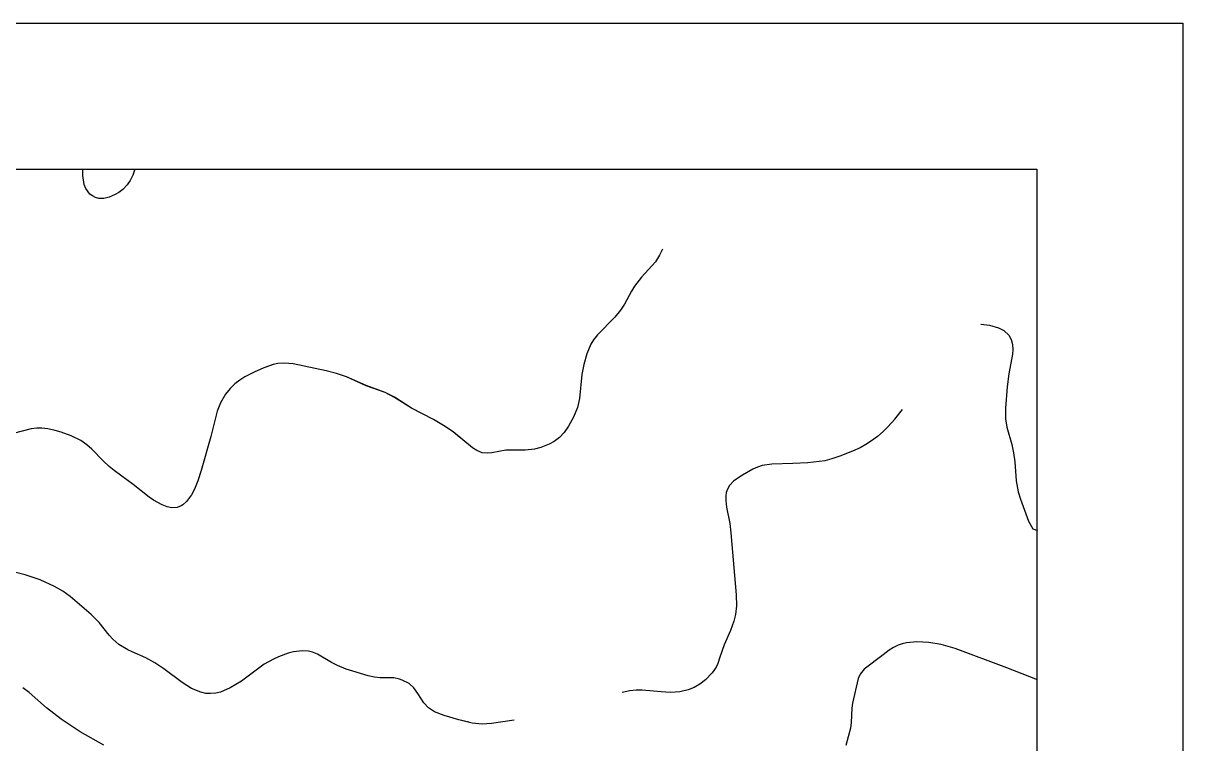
# Model space of a CAD drawing. Header units: millimetres. Extents: x 0 to 42050, y 0 to 29700.
# Drawn here: x 38077 to 42050, y 27233 to 29700 of the extents above; entities that cross this region are included whole.
import ezdxf
from ezdxf.enums import TextEntityAlignment as Align

# ---------------------------------------------------------------- set-up
doc = ezdxf.new("R2010")
doc.units = ezdxf.units.MM
doc.header["$LTSCALE"] = 50
doc.layers.add('CHAVE', color=8, linetype='Continuous', transparency=0.4)
for name, color, linetype in [('FRL5', 5, 'Continuous'), ('FRL6', 8, 'Continuous'), ('FRL7', 7, 'Continuous'), ('FRR120', 5, 'Continuous'), ('FRR140', 5, 'Continuous'), ('FRR175', 1, 'Continuous'), ('FRR80', 3, 'Continuous')]:
    doc.layers.add(name, color=color, linetype=linetype)
doc.styles.add('R120', font='simplex.shx', dxfattribs={"height": 30})
doc.styles.add('R140', font='simplex.shx', dxfattribs={"height": 35})
doc.styles.add('R80', font='simplex.shx', dxfattribs={"height": 20})

# ---------------------------------------------------------------- blocks, each defined once
blk = doc.blocks.new('A1')
at = {"layer": 'FRL6', "linetype": 'Continuous'}
for p, q in [((25, 584), (831, 584)), ((831, 584), (831, 10))]:
    blk.add_line(p, q, dxfattribs=at)
at = {"layer": 'FRL7', "linetype": 'Continuous'}
for p, q in [((0, 594), (841, 594)), ((841, 594), (841, 0))]:
    blk.add_line(p, q, dxfattribs=at)
at = {"layer": 'FRR120', "style": 'R120'}
for tag, p in [('FASE_DO_PROJETO', (659, 46.294)), ('ÁREA_E/OU_SUBÁREA', (659, 40.794)), ('TÍTULO_DO_DESENHO', (659, 35.294)), ('SUBTÍTULO_1_DO_DESENHO', (659, 29.794)), ('SUBTÍTULO_2_DO_DESENHO', (659, 24.294))]:
    blk.add_attdef(tag, p, '', height=3, dxfattribs=at)
at = {"layer": 'FRR140', "style": 'R140', "width": 0.91}
for tag, p in [('NÚMERO_DA_CONTRATADA', (687.723, 12.595)), ('NUMERO_VALE', (752.889, 12.595))]:
    blk.add_attdef(tag, p, '', height=3.5, dxfattribs=at)
for tag, p in [('REVISÃO', (823.5, 14.679)), ('ESCALA', (671, 14.345))]:
    blk.add_attdef(tag, text='', height=3.5, dxfattribs=at).set_placement(p, align=Align.MIDDLE)
at = {"layer": 'FRR175', "style": 'R120'}
for tag, p in [('CLASSIFICAÇÃO', (811.833, 67.733)), ('PROJETO', (716.31, 53.588)), ('N_PROJ_SE', (793.5, 53.588)), ('N_CONTRATO', (796.971, 47.297))]:
    blk.add_attdef(tag, text='', height=3, dxfattribs=at).set_placement(p, align=Align.MIDDLE_CENTER)
at = {"layer": 'FRR80', "style": 'R80'}
for tag, p in [('8A_REV', (476, 77.068)), ('EMIS.', (486, 77.068)), ('PROJ.', (585, 77.068)), ('DES.', (597, 77.068)), ('VER.', (609, 77.068)), ('APR.', (621, 77.068)), ('AUT.', (633.013, 77.068)), ('7A_REV', (476, 71.368)), ('EMIS.', (486, 71.368)), ('PROJ.', (585, 71.368)), ('DES.', (597, 71.368)), ('VER.', (609, 71.368)), ('APR.', (621, 71.368)), ('AUT.', (633.013, 71.368)), ('6A_REV', (476, 65.668)), ('EMIS.', (486, 65.668)), ('PROJ.', (585, 65.668)), ('DES.', (597, 65.668)), ('VER.', (609, 65.668)), ('APR.', (621, 65.668)), ('AUT.', (633.013, 65.668)), ('5A_REV', (476, 59.968)), ('EMIS.', (486, 59.968)), ('PROJ.', (585, 59.968)), ('DES.', (597, 59.968)), ('VER.', (609, 59.968)), ('APR.', (621, 59.968)), ('AUT.', (633.013, 59.968)), ('4A_REV', (476, 54.268)), ('EMIS.', (486, 54.268)), ('PROJ.', (585, 54.268)), ('DES.', (597, 54.268)), ('VER.', (609, 54.268)), ('APR.', (621, 54.268)), ('AUT.', (633.013, 54.268)), ('3A_REV', (476, 48.568)), ('EMIS.', (486, 48.568)), ('PROJ.', (585, 48.568)), ('DES.', (597, 48.568)), ('VER.', (609, 48.568)), ('APR.', (621, 48.568)), ('AUT.', (633.013, 48.568)), ('2A_REV', (476, 42.868)), ('EMIS.', (486, 42.868)), ('PROJ.', (585, 42.868)), ('DES.', (597, 42.868)), ('VER.', (609, 42.868)), ('APR.', (621, 42.868)), ('AUT.', (633.013, 42.868)), ('1a_REV', (476, 37.168)), ('EMIS.', (486, 37.168)), ('PROJ.', (585, 37.168)), ('DES.', (597, 37.168)), ('VER.', (609, 37.168)), ('APR.', (621, 37.168)), ('AUT.', (633.013, 37.168))]:
    blk.add_attdef(tag, text='', height=2, dxfattribs=at).set_placement(p, align=Align.MIDDLE)
for p in [(492.606, 76.082), (492.606, 70.382), (492.606, 64.682), (492.606, 58.982), (492.606, 53.282), (492.606, 47.582), (492.606, 41.882), (492.606, 36.182)]:
    blk.add_attdef('DESCRIÇÃO_DA_REVISÃO', p, '', height=2, dxfattribs=at)
at = {"layer": 'FRR80', "style": 'R80', "width": 0.85}
for p in [(648, 77.068), (648, 71.368), (648, 65.668), (648, 59.968), (648, 54.268), (648, 48.568), (648, 42.868), (648, 37.168)]:
    blk.add_attdef('DATA', text='', height=2, dxfattribs=at).set_placement(p, align=Align.MIDDLE)
blk = doc.blocks.new('A$C348914f2')
at = {"layer": 'CHAVE', "flags": 128}
for points in [[(-3089.6, 0), (-3097, -20.7), (-3106.3, -39), (-3116.1, -53.1), (-3131.5, -69.1), (-3144.6, -79.3), (-3157.1, -86.9), (-3177.8, -95.9), (-3196.2, -99.9), (-3213.1, -99.6), (-3224.7, -96.5), (-3235.1, -91.5), (-3244.6, -85), (-3258.2, -65.4), (-3263.3, -52), (-3268, -20.9), (-3268.4, 0)], [(-1282.8, -273.7), (-1292.2, -294.6), (-1306.9, -316.8), (-1354.5, -369.2), (-1378.6, -400.5), (-1389.2, -417.4), (-1412.7, -462.4), (-1426.1, -482.7), (-1445.9, -506.2), (-1504.9, -566.4), (-1518.6, -584.5), (-1527.5, -599.3), (-1541.9, -631.5), (-1552.4, -668.1), (-1558.6, -703), (-1566.6, -784.5), (-1573.5, -815.8), (-1587, -849), (-1604.1, -879.5), (-1619.4, -901.5), (-1635.7, -918.6), (-1653.3, -931.7), (-1671.1, -941.2), (-1699.5, -952.5), (-1720.9, -958.3), (-1752.7, -962.2), (-1800.8, -961.3), (-1818.9, -962.1), (-1867.7, -970.9), (-1881.8, -972.3), (-1900.7, -970.3), (-1918.5, -963.3), (-1933.8, -953.2), (-1999.7, -899.4), (-2032.3, -877.1), (-2067.3, -856.8), (-2142.1, -817.7), (-2201.1, -780.7), (-2233.1, -764.2), (-2297.1, -740.8), (-2365.2, -711), (-2399.8, -698.8), (-2435.1, -690.1), (-2547.7, -666.2), (-2577.1, -663.6), (-2599.7, -664.9), (-2616.3, -668.3), (-2647.9, -679.3), (-2681.5, -694.2), (-2713.2, -710.8), (-2731, -722.2), (-2747.3, -734.8), (-2763.3, -750.1), (-2779.2, -769.6), (-2796.8, -799.2), (-2807.6, -827.6), (-2829.8, -915.3), (-2863.1, -1031.2), (-2874.5, -1066.7), (-2886.1, -1094.8), (-2896.1, -1114.2), (-2906.3, -1128.8), (-2913.1, -1137.3), (-2925.6, -1148.3), (-2931.9, -1152.4), (-2945.4, -1157.7), (-2963.5, -1158.7), (-2979.3, -1155.4), (-2996.9, -1149), (-3026, -1133.4), (-3041.1, -1123.1), (-3095.8, -1078.9), (-3161.3, -1031.1), (-3177.9, -1017.5), (-3198.2, -998.6), (-3237.2, -958.2), (-3254.2, -943.1), (-3275.5, -928.3), (-3307.9, -912.4), (-3342.8, -899.7), (-3362.8, -894), (-3388, -888.8), (-3409.2, -886.6), (-3425.7, -886.8), (-3445.3, -889.1), (-3506.7, -904.5)], [(-191.6, -530.5), (-190.8, -530.5), (-161.8, -533.9), (-131, -543.2), (-113.4, -551.8), (-95.8, -567.5), (-87.8, -583), (-83.2, -599.6), (-82.4, -616.6), (-83.9, -632.7), (-96.4, -700.6), (-102, -744.4), (-107.9, -817.9), (-107.4, -854.7), (-102.7, -882.6), (-86, -942.6), (-79.9, -970.7), (-75.8, -1001.2), (-70.9, -1066.6), (-64.1, -1104.6), (-56.3, -1129.8), (-28.8, -1204.2), (-13.9, -1230.4), (2.7, -1237.1), (2.7, -1237.1)], [(-2621.7, -670.2), (-2647.9, -679.3), (-2681.5, -694.2), (-2713.2, -710.8), (-2731, -722.2), (-2747.3, -734.8), (-2763.3, -750.1), (-2779.2, -769.6), (-2796.8, -799.2), (-2807.6, -827.6), (-2829.8, -915.3), (-2863.1, -1031.2), (-2874.5, -1066.7), (-2886.1, -1094.8), (-2896.1, -1114.2), (-2906.3, -1128.8), (-2913.1, -1137.3), (-2925.6, -1148.3), (-2931.9, -1152.4), (-2945.4, -1157.7), (-2963.5, -1158.7), (-2979.3, -1155.4), (-2996.9, -1149), (-3026, -1133.4), (-3041.1, -1123.1), (-3095.8, -1078.9), (-3161.3, -1031.1), (-3177.9, -1017.5), (-3198.2, -998.6), (-3237.2, -958.2), (-3254.2, -943.1), (-3275.5, -928.3), (-3307.9, -912.4), (-3342.8, -899.7), (-3362.8, -894), (-3388, -888.8), (-3409.2, -886.6), (-3425.7, -886.8), (-3445.3, -889.1), (-3506.7, -904.5)], [(-1977, -917.9), (-1999.7, -899.4), (-2032.3, -877.2), (-2067.3, -856.9), (-2142.1, -817.7), (-2201.1, -780.8), (-2233.1, -764.3), (-2297.1, -740.9), (-2365.2, -711.1), (-2399.8, -698.9), (-2435.1, -690.2), (-2547.7, -666.3), (-2577.1, -663.7), (-2599.7, -665), (-2616.3, -668.4), (-2621.7, -670.3)], [(-526.4, -897.4), (-510.3, -881.6), (-487.1, -855.4), (-460.1, -822.2)], [(-1790.8, -1885.5), (-1868.2, -1897.7), (-1900.5, -1899.7), (-1934.8, -1895.7), (-1980, -1884.9), (-2030.8, -1870.5), (-2063.2, -1857.5), (-2084.3, -1843.9), (-2099.7, -1827), (-2120.3, -1794.6), (-2134.6, -1775.1), (-2150.4, -1760.5), (-2174.2, -1748.5), (-2183.4, -1745.1), (-2202.8, -1741.4), (-2250.1, -1740.7), (-2269.2, -1738.9), (-2290.6, -1734.1), (-2342.9, -1718.7), (-2366.2, -1711), (-2395.9, -1698.9), (-2416.1, -1688.4), (-2464.5, -1659.9), (-2481.2, -1653.2), (-2495.4, -1649.7), (-2516.3, -1648.3), (-2546.4, -1652.2), (-2565, -1656.9), (-2597.9, -1668.8), (-2615.1, -1676.6), (-2647.2, -1694.7), (-2724.7, -1752.5), (-2763.1, -1775.8), (-2797.1, -1789.7), (-2813.2, -1793.7), (-2830.5, -1795.1), (-2846.4, -1794.2), (-2863.5, -1790.4), (-2896.1, -1777.3), (-2928.5, -1757.1), (-2990.9, -1709.9), (-3021.5, -1689.4), (-3052.4, -1672.7), (-3099.6, -1651.7), (-3114, -1645.5), (-3145.1, -1627.1), (-3165.5, -1609), (-3178.4, -1594.8), (-3212.9, -1551.2), (-3239.6, -1524.2), (-3311.4, -1462.6), (-3337.2, -1444.2), (-3365, -1428.1), (-3414, -1405.7), (-3465.8, -1388.1), (-3529.4, -1372.8)], [(-526.4, -897.4), (-527, -898.1), (-545.8, -914.5), (-566.1, -929.9), (-585.7, -942.6), (-605.5, -953.4), (-631.6, -965.3), (-674.8, -982.5), (-701.8, -991.6), (-726, -997.8), (-784.3, -1004.6), (-836.5, -1007.8), (-908.2, -1009.9), (-940.7, -1014.7), (-956.5, -1019.9), (-972.7, -1027.2), (-1008.5, -1047.6), (-1037.7, -1066.6), (-1053, -1082.2), (-1060.2, -1094.9), (-1063.8, -1106.5), (-1065.8, -1117.8), (-1066, -1134.5), (-1062.9, -1157), (-1051.9, -1212.2), (-1047.9, -1244.7), (-1029.7, -1457.2), (-1028.9, -1494.3), (-1032.5, -1524.2), (-1038, -1546.8), (-1049.9, -1579.4), (-1071.7, -1628.4), (-1085.6, -1669.9), (-1092.5, -1692), (-1098.7, -1705), (-1112.1, -1723.7), (-1135.6, -1747.7), (-1154.4, -1763), (-1173.6, -1774.5), (-1194.1, -1782.5), (-1223.2, -1788.6), (-1255.5, -1790.7), (-1287.3, -1789.4), (-1351.9, -1783.1), (-1372.2, -1783.2), (-1394, -1785.5), (-1421.1, -1791.6)], [(-1945.4, -1893.2), (-1980, -1884.9), (-2030.8, -1870.5), (-2063.2, -1857.5), (-2084.3, -1843.9), (-2099.7, -1827), (-2120.3, -1794.6), (-2134.6, -1775.1), (-2150.4, -1760.5), (-2174.2, -1748.5), (-2183.4, -1745.1), (-2202.8, -1741.4), (-2250.1, -1740.7), (-2269.2, -1738.9), (-2290.6, -1734.1), (-2342.9, -1718.7), (-2366.2, -1711), (-2395.9, -1698.9), (-2416.1, -1688.4), (-2464.5, -1659.9), (-2481.2, -1653.2), (-2495.4, -1649.7), (-2516.3, -1648.3), (-2546.4, -1652.2), (-2565, -1656.9), (-2597.9, -1668.8), (-2615.1, -1676.6), (-2647.2, -1694.7), (-2724.7, -1752.5), (-2763.1, -1775.8), (-2797.1, -1789.7), (-2813.2, -1793.7), (-2830.5, -1795.1), (-2846.4, -1794.2), (-2863.5, -1790.4), (-2896.1, -1777.3), (-2928.5, -1757.1), (-2990.9, -1709.9), (-3021.5, -1689.4), (-3052.4, -1672.7), (-3099.6, -1651.7), (-3114, -1645.5), (-3145.1, -1627.1), (-3165.5, -1609), (-3178.4, -1594.8), (-3212.9, -1551.2), (-3239.6, -1524.2), (-3311.4, -1462.6), (-3337.2, -1444.2), (-3365, -1428.1), (-3414, -1405.7), (-3465.8, -1388.1), (-3529.4, -1372.8)], [(-3196.7, -1971.3), (-3277.4, -1925.6), (-3342.2, -1882.9), (-3393.1, -1843.7), (-3452, -1791.4), (-3473.7, -1775.4)], [(2.5, -1747.6), (-102.4, -1706.4), (-280.1, -1640.6), (-327.3, -1627.5), (-370.2, -1620.6), (-410.9, -1617.8), (-446.8, -1620.7), (-461.7, -1624.2), (-475.6, -1629.2), (-491.3, -1637.4), (-505.4, -1646.8), (-526.4, -1662.3)], [(-526.4, -1662.3), (-592.1, -1711), (-605.7, -1728.6), (-611.7, -1742.9), (-631.7, -1827.4), (-634, -1845.3), (-636.4, -1894.1), (-638.7, -1913), (-654.9, -1972.7)]]:
    blk.add_lwpolyline(points, dxfattribs=at)
at = {"layer": 'FRL5'}
blk.add_lwpolyline([(-8750, 0), (0, 0), (0, -4880.9), (-8750, -4880.9)], close=True, dxfattribs=at)

msp = doc.modelspace()

# ---------------------------------------------------------------- block references
at = {"xscale": 50, "yscale": 50, "zscale": 50}
msp.add_blockref('A1', (0, 0), dxfattribs=at)
msp.add_blockref('A$C348914f2', (41550, 29200))

doc.saveas('drawing.dxf')
